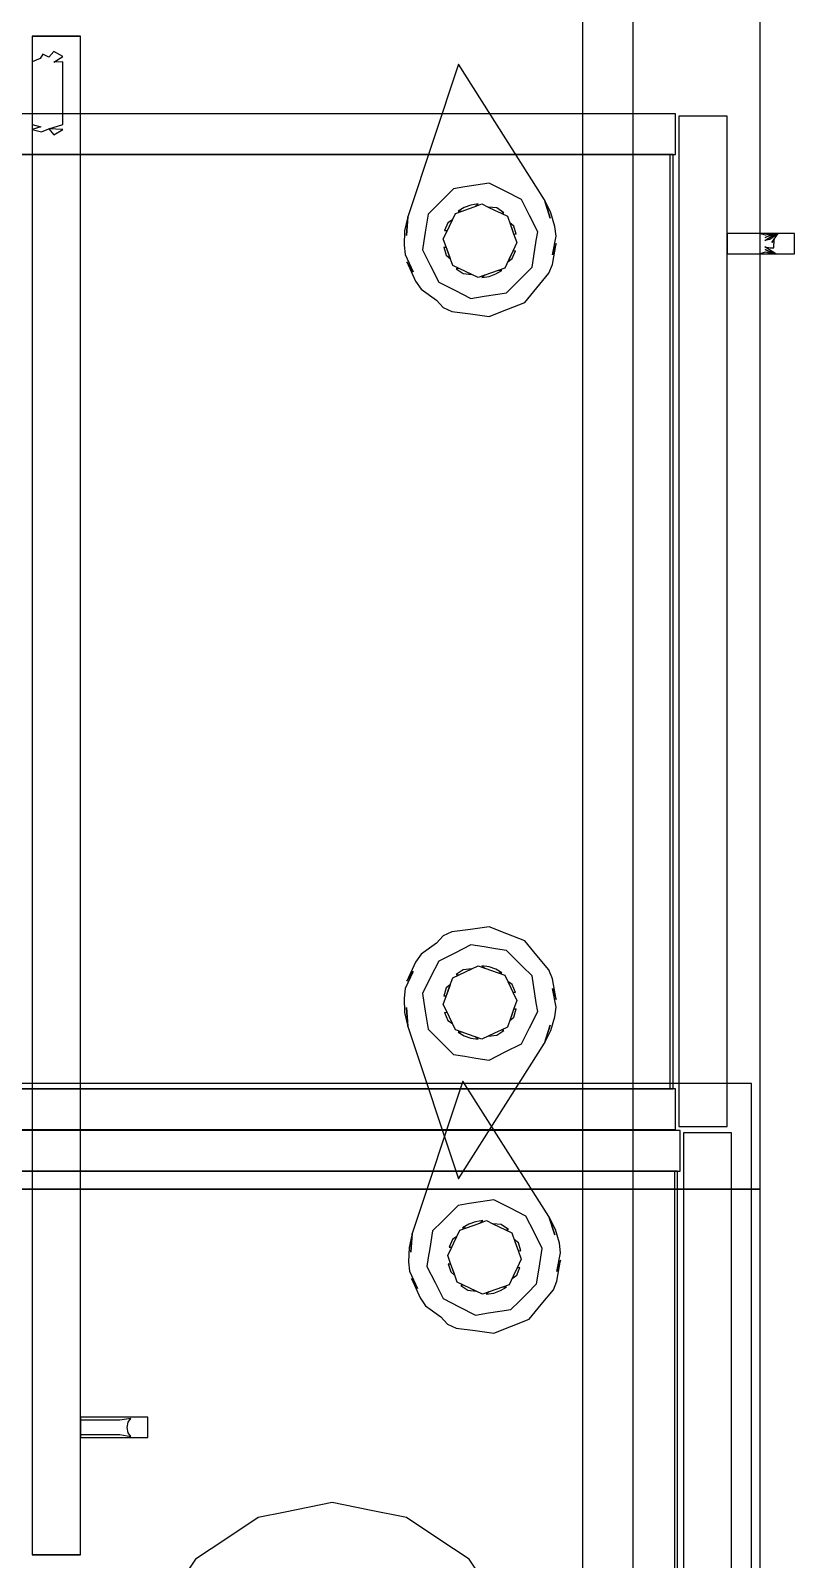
# Model space of a CAD drawing. Header units: millimetres. Extents: x -28.2 to 24.3, y -24.8 to 12.4.
# Drawn here: x -5.409 to -5.108, y 2.905 to 3.507 of the extents above; entities that cross this region are included whole.
import ezdxf

# ---------------------------------------------------------------- set-up
doc = ezdxf.new("R2010")
doc.units = ezdxf.units.MM
doc.layers.add('BUILDINGELEMENTPROXY', color=8, linetype='Continuous')
doc.layers.add('FURNISHINGELEMENT', color=8, linetype='Continuous')

msp = doc.modelspace()

# ---------------------------------------------------------------- linework, layer by layer
at = {"layer": 'BUILDINGELEMENTPROXY'}
for p, q in [((-5.12456, 3.09252, 1.235), (-5.70076, 3.09252, 1.235)), ((-5.12456, 2.10132, 1.235), (-5.12456, 3.09252, 1.235)), ((-5.28966, 2.92742, 1.25935), (-5.30822, 2.92373, 1.25935)), ((-5.27508, 2.92452, 1.25935), (-5.28966, 2.92742, 1.25935)), ((-5.31882, 2.92162, 1.25935), (-5.33118, 2.91336, 1.25935)), ((-5.30822, 2.92373, 1.25935), (-5.31882, 2.92162, 1.25935)), ((-5.2605, 2.92162, 1.25935), (-5.27508, 2.92452, 1.25935)), ((-5.24814, 2.91336, 1.25935), (-5.2605, 2.92162, 1.25935)), ((-5.33118, 2.91336, 1.25935), (-5.34354, 2.9051, 1.25935)), ((-5.23578, 2.9051, 1.25935), (-5.24814, 2.91336, 1.25935)), ((-5.34354, 2.9051, 1.25935), (-5.3518, 2.89274, 1.25935)), ((-5.22752, 2.89274, 1.25935), (-5.23578, 2.9051, 1.25935))]:
    msp.add_line(p, q, dxfattribs=at)
at = {"layer": 'FURNISHINGELEMENT'}
for p, q in [((-5.19116, 4.34515), (-5.19116, 0.13292)), ((-5.17116, 0.13292), (-5.17116, 4.34515)), ((-5.12116, 3.05092), (-5.12116, 3.95592)), ((-5.38885, 3.50503, 2.789), (-5.40785, 3.50503, 2.789)), ((-5.40785, 3.50503, 2.789), (-5.40785, 2.90703, 2.789)), ((-5.38885, 3.50481, 2.789), (-5.40785, 3.50481, 2.789)), ((-5.40785, 3.50481, 2.789), (-5.40785, 2.90681, 2.789)), ((-5.38885, 2.90703, 2.789), (-5.38885, 3.50503, 2.789)), ((-5.38885, 2.90681, 2.789), (-5.38885, 3.50481, 2.789)), ((-5.39938, 3.49892, 1.97786), (-5.40126, 3.49665, 1.97367)), ((-5.39938, 3.49892, 2.68986), (-5.40126, 3.49665, 2.68567)), ((-5.39585, 3.49691, 1.97647), (-5.39938, 3.49892, 1.97786)), ((-5.39585, 3.49691, 2.68847), (-5.39938, 3.49892, 2.68986)), ((-5.40478, 3.49618, 1.97305), (-5.40785, 3.4949, 1.97163)), ((-5.40478, 3.49618, 2.68505), (-5.40785, 3.4949, 2.68363)), ((-5.40785, 3.4949, 1.97163), (-5.40785, 3.49181, 1.97034)), ((-5.40785, 3.4949, 2.68363), (-5.40785, 3.49181, 2.68234)), ((-5.40361, 3.49793, 1.97568), (-5.40478, 3.49618, 1.97305)), ((-5.40361, 3.49793, 2.68768), (-5.40478, 3.49618, 2.68505)), ((-5.40126, 3.49665, 1.97367), (-5.40361, 3.49793, 1.97568)), ((-5.40126, 3.49665, 2.68567), (-5.40361, 3.49793, 2.68768)), ((-5.39932, 3.49472, 1.97145), (-5.39585, 3.49691, 1.97647)), ((-5.39932, 3.49472, 2.68345), (-5.39585, 3.49691, 2.68847)), ((-5.39585, 3.4949, 1.97163), (-5.39932, 3.49472, 1.97145)), ((-5.39585, 3.4949, 2.68363), (-5.39932, 3.49472, 2.68345)), ((-5.39585, 3.49181, 1.97034), (-5.39585, 3.4949, 1.97163)), ((-5.39585, 3.49181, 2.68234), (-5.39585, 3.4949, 2.68363)), ((-5.24001, 3.49388, 0.485), (-5.25995, 3.43385, 0.485)), ((-5.20615, 3.44046, 0.485), (-5.24001, 3.49388, 0.485)), ((-5.40785, 3.49181, 1.97034), (-5.40785, 3.48872, 1.96906)), ((-5.40785, 3.49181, 2.68234), (-5.40785, 3.48872, 2.68106)), ((-5.40785, 3.48872, 1.96906), (-5.40785, 3.48562, 1.96778)), ((-5.40785, 3.48872, 2.68106), (-5.40785, 3.48562, 2.67978)), ((-5.39585, 3.48872, 1.96906), (-5.39585, 3.49181, 1.97034)), ((-5.39585, 3.48872, 2.68106), (-5.39585, 3.49181, 2.68234)), ((-5.39585, 3.48562, 1.96778), (-5.39585, 3.48872, 1.96906)), ((-5.39585, 3.48562, 2.67978), (-5.39585, 3.48872, 2.68106)), ((-5.40785, 3.48562, 1.96778), (-5.40785, 3.48253, 1.9665)), ((-5.40785, 3.48562, 2.67978), (-5.40785, 3.48253, 2.6785)), ((-5.40785, 3.48253, 1.9665), (-5.40785, 3.47943, 1.96778)), ((-5.40785, 3.48253, 2.6785), (-5.40785, 3.47943, 2.67978)), ((-5.39585, 3.48253, 1.9665), (-5.39585, 3.48562, 1.96778)), ((-5.39585, 3.48253, 2.6785), (-5.39585, 3.48562, 2.67978)), ((-5.39585, 3.47943, 1.96778), (-5.39585, 3.48253, 1.9665)), ((-5.39585, 3.47943, 2.67978), (-5.39585, 3.48253, 2.6785)), ((-5.15448, 3.4744, 1.18475), (-5.73448, 3.4744, 1.18475)), ((-5.40785, 3.47943, 1.96778), (-5.40785, 3.47634, 1.96906)), ((-5.40785, 3.47943, 2.67978), (-5.40785, 3.47634, 2.68106)), ((-5.40785, 3.47634, 1.96906), (-5.40785, 3.47325, 1.97034)), ((-5.40785, 3.47634, 2.68106), (-5.40785, 3.47325, 2.68234)), ((-5.39585, 3.47634, 1.96906), (-5.39585, 3.47943, 1.96778)), ((-5.39585, 3.47634, 2.68106), (-5.39585, 3.47943, 2.67978)), ((-5.39585, 3.47325, 1.97034), (-5.39585, 3.47634, 1.96906)), ((-5.39585, 3.47325, 2.68234), (-5.39585, 3.47634, 2.68106)), ((-5.15448, 3.4584, 1.18475), (-5.15448, 3.4744, 1.18475)), ((-5.40785, 3.47325, 1.97034), (-5.40785, 3.47015, 1.97163)), ((-5.40785, 3.47325, 2.68234), (-5.40785, 3.47015, 2.68363)), ((-5.40785, 3.47015, 1.97163), (-5.40451, 3.46931, 1.97253)), ((-5.40785, 3.47015, 2.68363), (-5.40451, 3.46931, 2.68453)), ((-5.40451, 3.46931, 1.97253), (-5.40785, 3.46815, 1.97647)), ((-5.40451, 3.46931, 2.68453), (-5.40785, 3.46815, 2.68847)), ((-5.40785, 3.46815, 1.97647), (-5.40424, 3.46724, 1.97548)), ((-5.40785, 3.46815, 2.68847), (-5.40424, 3.46724, 2.68748)), ((-5.40424, 3.46724, 1.97548), (-5.40126, 3.46841, 1.97367)), ((-5.40424, 3.46724, 2.68748), (-5.40126, 3.46841, 2.68567)), ((-5.40126, 3.46841, 1.97367), (-5.39585, 3.47015, 1.97163)), ((-5.40126, 3.46841, 2.68567), (-5.39585, 3.47015, 2.68363)), ((-5.39585, 3.46815, 1.97647), (-5.40126, 3.46841, 1.97367)), ((-5.40126, 3.46841, 1.97367), (-5.39938, 3.46614, 1.97786)), ((-5.39585, 3.46815, 2.68847), (-5.40126, 3.46841, 2.68567)), ((-5.40126, 3.46841, 2.68567), (-5.39938, 3.46614, 2.68986)), ((-5.39938, 3.46614, 1.97786), (-5.39585, 3.46815, 1.97647)), ((-5.39938, 3.46614, 2.68986), (-5.39585, 3.46815, 2.68847)), ((-5.39585, 3.47015, 1.97163), (-5.39585, 3.47325, 1.97034)), ((-5.39585, 3.47015, 2.68363), (-5.39585, 3.47325, 2.68234)), ((-5.13417, 3.4734, 1.18375), (-5.15317, 3.4734, 1.18375)), ((-5.15317, 3.4734, 1.18375), (-5.15317, 3.07562, 1.18375)), ((-5.13417, 3.07562, 1.18375), (-5.13417, 3.4734, 1.18375)), ((-5.73448, 3.4584, 1.18475), (-5.15448, 3.4584, 1.18475)), ((-5.15658, 3.4584, 0.50125), (-5.69948, 3.4584, 0.50125)), ((-5.15548, 3.4584, 1.18425), (-5.69948, 3.4584, 1.18425)), ((-5.15658, 3.0904, 0.50125), (-5.15658, 3.4584, 0.50125)), ((-5.15548, 3.0904, 1.18425), (-5.15548, 3.4584, 1.18425)), ((-5.2419, 3.4449, 0.357), (-5.24506, 3.44175, 0.357)), ((-5.2375, 3.44559, 0.357), (-5.2419, 3.4449, 0.357)), ((-5.2331, 3.44629, 0.357), (-5.2375, 3.44559, 0.357)), ((-5.22786, 3.44711, 0.357), (-5.2331, 3.44629, 0.357)), ((-5.22153, 3.44388, 0.357), (-5.22786, 3.44711, 0.357)), ((-5.24821, 3.4386, 0.357), (-5.25196, 3.43486, 0.357)), ((-5.24506, 3.44175, 0.357), (-5.24821, 3.4386, 0.357)), ((-5.23508, 3.43843, 0.35995), (-5.23771, 3.43748, 0.36003)), ((-5.23216, 3.43887, 0.35997), (-5.23508, 3.43843, 0.35995)), ((-5.23335, 3.43794, 0.361), (-5.23216, 3.43887, 0.35997)), ((-5.23335, 3.43794, 0.357), (-5.23074, 3.43887, 0.357)), ((-5.23074, 3.43887, 0.357), (-5.22824, 3.43768, 0.357)), ((-5.2152, 3.44064, 0.357), (-5.22153, 3.44388, 0.357)), ((-5.21198, 3.43431, 0.357), (-5.2152, 3.44064, 0.357)), ((-5.20357, 3.43539, 0.48353), (-5.20615, 3.44046, 0.48395)), ((-5.20615, 3.44046, 0.48395), (-5.20384, 3.43335, 0.485)), ((-5.20384, 3.43335, 0.485), (-5.20615, 3.44046, 0.485)), ((-5.25995, 3.43385, 0.48395), (-5.26123, 3.42831, 0.48353)), ((-5.25995, 3.43385, 0.485), (-5.26047, 3.4264, 0.485)), ((-5.26047, 3.4264, 0.485), (-5.25995, 3.43385, 0.48395)), ((-5.25196, 3.43486, 0.357), (-5.25308, 3.42784, 0.357)), ((-5.24238, 3.43265, 0.361), (-5.24414, 3.43145, 0.35971)), ((-5.24357, 3.43015, 0.361), (-5.24238, 3.43265, 0.361)), ((-5.24277, 3.43184, 0.357), (-5.24119, 3.43516, 0.357)), ((-5.24119, 3.43516, 0.357), (-5.23858, 3.43608, 0.357)), ((-5.23771, 3.43748, 0.36003), (-5.24009, 3.43606, 0.35986)), ((-5.24009, 3.43606, 0.35986), (-5.23858, 3.43608, 0.361)), ((-5.23858, 3.43608, 0.361), (-5.23597, 3.43701, 0.361)), ((-5.23858, 3.43608, 0.357), (-5.23597, 3.43701, 0.357)), ((-5.23597, 3.43701, 0.361), (-5.23335, 3.43794, 0.361)), ((-5.23597, 3.43701, 0.357), (-5.23335, 3.43794, 0.357)), ((-5.22824, 3.43768, 0.361), (-5.22573, 3.43649, 0.361)), ((-5.22489, 3.43731, 0.35959), (-5.22824, 3.43768, 0.361)), ((-5.22824, 3.43768, 0.357), (-5.22573, 3.43649, 0.357)), ((-5.22573, 3.43649, 0.361), (-5.22323, 3.4353, 0.361)), ((-5.22573, 3.43649, 0.357), (-5.22323, 3.4353, 0.357)), ((-5.22209, 3.43544, 0.35987), (-5.22489, 3.43731, 0.35959)), ((-5.22323, 3.4353, 0.361), (-5.22209, 3.43544, 0.35987)), ((-5.22323, 3.4353, 0.357), (-5.22072, 3.43411, 0.357)), ((-5.22072, 3.43411, 0.357), (-5.21949, 3.43065, 0.357)), ((-5.20876, 3.42797, 0.357), (-5.21198, 3.43431, 0.357)), ((-5.20201, 3.42999, 0.48398), (-5.20357, 3.43539, 0.48353)), ((-5.26123, 3.42831, 0.48353), (-5.26143, 3.42269, 0.48398)), ((-5.25308, 3.42784, 0.357), (-5.25364, 3.42433, 0.357)), ((-5.24596, 3.42514, 0.357), (-5.24436, 3.42849, 0.357)), ((-5.24414, 3.43145, 0.35971), (-5.24542, 3.42838, 0.35938)), ((-5.24542, 3.42838, 0.35938), (-5.24436, 3.42849, 0.361)), ((-5.24436, 3.42849, 0.357), (-5.24277, 3.43184, 0.357)), ((-5.24436, 3.42849, 0.361), (-5.24357, 3.43015, 0.361)), ((-5.21817, 3.43012, 0.35971), (-5.21979, 3.43149, 0.361)), ((-5.21979, 3.43149, 0.361), (-5.21887, 3.42888, 0.361)), ((-5.21949, 3.43065, 0.357), (-5.21825, 3.42715, 0.357)), ((-5.21887, 3.42888, 0.361), (-5.21825, 3.42715, 0.361)), ((-5.21825, 3.42715, 0.361), (-5.21721, 3.42693, 0.35938)), ((-5.21825, 3.42715, 0.357), (-5.21701, 3.42365, 0.357)), ((-5.21721, 3.42693, 0.35938), (-5.21817, 3.43012, 0.35971)), ((-5.20932, 3.42446, 0.357), (-5.20876, 3.42797, 0.357)), ((-5.20295, 3.41891, 0.485), (-5.20154, 3.42625, 0.485)), ((-5.20154, 3.42625, 0.485), (-5.20201, 3.42999, 0.48398)), ((-5.10767, 3.42729, 1.14075), (-5.13417, 3.42729, 1.14075)), ((-5.13417, 3.42729, 1.14075), (-5.13417, 3.41929, 1.14075)), ((-5.13143, 3.42729, 0.96925), (-5.13417, 3.42729, 0.96925)), ((-5.13417, 3.42729, 0.96925), (-5.13417, 3.42329, 0.97325)), ((-5.12642, 3.42729, 0.96925), (-5.13143, 3.42729, 0.96925)), ((-5.12141, 3.42729, 0.96925), (-5.12642, 3.42729, 0.96925)), ((-5.11907, 3.42653, 0.97159), (-5.12141, 3.42729, 0.96925)), ((-5.11931, 3.42453, 0.97305), (-5.11504, 3.42729, 0.97058)), ((-5.11504, 3.42729, 0.97058), (-5.11922, 3.42565, 0.97248)), ((-5.11922, 3.42565, 0.97248), (-5.11618, 3.42729, 0.96997)), ((-5.11618, 3.42729, 0.96997), (-5.11907, 3.42653, 0.97159)), ((-5.11401, 3.42729, 0.97137), (-5.11737, 3.42487, 0.97346)), ((-5.11655, 3.42376, 0.97445), (-5.11401, 3.42729, 0.97137)), ((-5.10767, 3.41929, 1.14075), (-5.10767, 3.42729, 1.14075)), ((-5.26143, 3.42269, 0.48398), (-5.26098, 3.41895, 0.485)), ((-5.25364, 3.42433, 0.357), (-5.2542, 3.42082, 0.357)), ((-5.2542, 3.42082, 0.357), (-5.25098, 3.41448, 0.357)), ((-5.24471, 3.42164, 0.357), (-5.24596, 3.42514, 0.357)), ((-5.24471, 3.42164, 0.361), (-5.24575, 3.42186, 0.35938)), ((-5.24575, 3.42186, 0.35938), (-5.2448, 3.41868, 0.35971)), ((-5.24347, 3.41815, 0.357), (-5.24471, 3.42164, 0.357)), ((-5.2441, 3.41991, 0.361), (-5.24471, 3.42164, 0.361)), ((-5.2186, 3.4203, 0.357), (-5.22019, 3.41695, 0.357)), ((-5.2186, 3.4203, 0.361), (-5.21939, 3.41865, 0.361)), ((-5.21882, 3.41735, 0.35971), (-5.21755, 3.42041, 0.35938)), ((-5.21701, 3.42365, 0.357), (-5.2186, 3.4203, 0.357)), ((-5.21755, 3.42041, 0.35938), (-5.2186, 3.4203, 0.361)), ((-5.211, 3.41394, 0.357), (-5.20988, 3.42095, 0.357)), ((-5.20988, 3.42095, 0.357), (-5.20932, 3.42446, 0.357)), ((-5.20297, 3.41508, 0.48394), (-5.2015, 3.42327, 0.48383)), ((-5.2015, 3.42327, 0.48383), (-5.20295, 3.41891, 0.485)), ((-5.13417, 3.42329, 0.97325), (-5.13417, 3.41929, 0.96925)), ((-5.12141, 3.41929, 0.96925), (-5.11907, 3.42004, 0.97159)), ((-5.11737, 3.42487, 0.97346), (-5.11931, 3.42453, 0.97305)), ((-5.11504, 3.41929, 0.97058), (-5.11931, 3.42204, 0.97305)), ((-5.11931, 3.42204, 0.97305), (-5.11722, 3.42162, 0.9735)), ((-5.11618, 3.41929, 0.96997), (-5.11922, 3.42092, 0.97248)), ((-5.11922, 3.42092, 0.97248), (-5.11504, 3.41929, 0.97058)), ((-5.11907, 3.42004, 0.97159), (-5.11618, 3.41929, 0.96997)), ((-5.11722, 3.42162, 0.9735), (-5.11573, 3.42164, 0.9752)), ((-5.11571, 3.42485, 0.97535), (-5.11655, 3.42376, 0.97445)), ((-5.11573, 3.42164, 0.9752), (-5.11571, 3.42485, 0.97535)), ((-5.26098, 3.41895, 0.485), (-5.25784, 3.41217, 0.485)), ((-5.25784, 3.41217, 0.485), (-5.2603, 3.41605, 0.48383)), ((-5.2603, 3.41605, 0.48383), (-5.2569, 3.40845, 0.48394)), ((-5.25098, 3.41448, 0.357), (-5.24776, 3.40815, 0.357)), ((-5.2448, 3.41868, 0.35971), (-5.24317, 3.4173, 0.361)), ((-5.24317, 3.4173, 0.361), (-5.2441, 3.41991, 0.361)), ((-5.24224, 3.41469, 0.357), (-5.24347, 3.41815, 0.357)), ((-5.23974, 3.4135, 0.357), (-5.24224, 3.41469, 0.357)), ((-5.22019, 3.41695, 0.357), (-5.22177, 3.41364, 0.357)), ((-5.21939, 3.41865, 0.361), (-5.22058, 3.41614, 0.361)), ((-5.22058, 3.41614, 0.361), (-5.21882, 3.41735, 0.35971)), ((-5.21475, 3.41019, 0.357), (-5.211, 3.41394, 0.357)), ((-5.20436, 3.41157, 0.485), (-5.20297, 3.41508, 0.48394)), ((-5.13417, 3.41929, 1.14075), (-5.10767, 3.41929, 1.14075)), ((-5.13417, 3.41929, 0.96925), (-5.13143, 3.41929, 0.96925)), ((-5.13143, 3.41929, 0.96925), (-5.12642, 3.41929, 0.96925)), ((-5.12642, 3.41929, 0.96925), (-5.12141, 3.41929, 0.96925)), ((-5.2569, 3.40845, 0.48394), (-5.25469, 3.40539, 0.485)), ((-5.24776, 3.40815, 0.357), (-5.24143, 3.40492, 0.357)), ((-5.23974, 3.4135, 0.361), (-5.24087, 3.41336, 0.35987)), ((-5.24087, 3.41336, 0.35987), (-5.23807, 3.41149, 0.35959)), ((-5.23723, 3.41231, 0.357), (-5.23974, 3.4135, 0.357)), ((-5.23723, 3.41231, 0.361), (-5.23974, 3.4135, 0.361)), ((-5.23807, 3.41149, 0.35959), (-5.23473, 3.41111, 0.361)), ((-5.23473, 3.41111, 0.357), (-5.23723, 3.41231, 0.357)), ((-5.23473, 3.41111, 0.361), (-5.23723, 3.41231, 0.361)), ((-5.23222, 3.40992, 0.357), (-5.23473, 3.41111, 0.357)), ((-5.22961, 3.41085, 0.357), (-5.23222, 3.40992, 0.357)), ((-5.22961, 3.41085, 0.361), (-5.2308, 3.40992, 0.35997)), ((-5.2308, 3.40992, 0.35997), (-5.22788, 3.41036, 0.35995)), ((-5.227, 3.41178, 0.357), (-5.22961, 3.41085, 0.357)), ((-5.227, 3.41178, 0.361), (-5.22961, 3.41085, 0.361)), ((-5.22788, 3.41036, 0.35995), (-5.22525, 3.41131, 0.36003)), ((-5.22438, 3.41271, 0.357), (-5.227, 3.41178, 0.357)), ((-5.22438, 3.41271, 0.361), (-5.227, 3.41178, 0.361)), ((-5.22525, 3.41131, 0.36003), (-5.22287, 3.41274, 0.35986)), ((-5.22177, 3.41364, 0.357), (-5.22438, 3.41271, 0.357)), ((-5.22287, 3.41274, 0.35986), (-5.22438, 3.41271, 0.361)), ((-5.21791, 3.40704, 0.357), (-5.21475, 3.41019, 0.357)), ((-5.20914, 3.40582, 0.485), (-5.20436, 3.41157, 0.485)), ((-5.25469, 3.40539, 0.485), (-5.24867, 3.40097, 0.485)), ((-5.24143, 3.40492, 0.357), (-5.2351, 3.40168, 0.357)), ((-5.2351, 3.40168, 0.357), (-5.22986, 3.40251, 0.357)), ((-5.22986, 3.40251, 0.357), (-5.22546, 3.4032, 0.357)), ((-5.22546, 3.4032, 0.357), (-5.22106, 3.40389, 0.357)), ((-5.22106, 3.40389, 0.357), (-5.21791, 3.40704, 0.357)), ((-5.21391, 3.40008, 0.485), (-5.20914, 3.40582, 0.485)), ((-5.24867, 3.40097, 0.485), (-5.24605, 3.39817, 0.48382)), ((-5.24605, 3.39817, 0.48382), (-5.24264, 3.39655, 0.485)), ((-5.24264, 3.39655, 0.485), (-5.23523, 3.39559, 0.485)), ((-5.22783, 3.39462, 0.485), (-5.22087, 3.39735, 0.485)), ((-5.22087, 3.39735, 0.485), (-5.21391, 3.40008, 0.485)), ((-5.23523, 3.39559, 0.485), (-5.22783, 3.39462, 0.485)), ((-5.24605, 3.15062, 0.48382), (-5.24867, 3.14782, 0.485)), ((-5.24264, 3.15224, 0.485), (-5.24605, 3.15062, 0.48382)), ((-5.23523, 3.15321, 0.485), (-5.24264, 3.15224, 0.485)), ((-5.22783, 3.15417, 0.485), (-5.23523, 3.15321, 0.485)), ((-5.22087, 3.15144, 0.485), (-5.22783, 3.15417, 0.485)), ((-5.21391, 3.14872, 0.485), (-5.22087, 3.15144, 0.485)), ((-5.25469, 3.1434, 0.485), (-5.2569, 3.14034, 0.48394)), ((-5.24867, 3.14782, 0.485), (-5.25469, 3.1434, 0.485)), ((-5.24143, 3.14388, 0.357), (-5.24776, 3.14064, 0.357)), ((-5.2351, 3.14711, 0.357), (-5.24143, 3.14388, 0.357)), ((-5.22986, 3.14629, 0.357), (-5.2351, 3.14711, 0.357)), ((-5.22546, 3.14559, 0.357), (-5.22986, 3.14629, 0.357)), ((-5.22106, 3.1449, 0.357), (-5.22546, 3.14559, 0.357)), ((-5.21791, 3.14175, 0.357), (-5.22106, 3.1449, 0.357)), ((-5.20914, 3.14297, 0.485), (-5.21391, 3.14872, 0.485)), ((-5.2569, 3.14034, 0.48394), (-5.2603, 3.13274, 0.48383)), ((-5.24776, 3.14064, 0.357), (-5.25098, 3.13431, 0.357)), ((-5.23807, 3.13731, 0.35959), (-5.24087, 3.13544, 0.35987)), ((-5.23473, 3.13768, 0.361), (-5.23807, 3.13731, 0.35959)), ((-5.23723, 3.13649, 0.357), (-5.23473, 3.13768, 0.357)), ((-5.23723, 3.13649, 0.361), (-5.23473, 3.13768, 0.361)), ((-5.23473, 3.13768, 0.357), (-5.23222, 3.13887, 0.357)), ((-5.23222, 3.13887, 0.357), (-5.22961, 3.13794, 0.357)), ((-5.22788, 3.13843, 0.35995), (-5.2308, 3.13887, 0.35997)), ((-5.2308, 3.13887, 0.35997), (-5.22961, 3.13794, 0.361)), ((-5.22961, 3.13794, 0.357), (-5.227, 3.13701, 0.357)), ((-5.22961, 3.13794, 0.361), (-5.227, 3.13701, 0.361)), ((-5.22525, 3.13748, 0.36003), (-5.22788, 3.13843, 0.35995)), ((-5.227, 3.13701, 0.357), (-5.22438, 3.13608, 0.357)), ((-5.227, 3.13701, 0.361), (-5.22438, 3.13608, 0.361)), ((-5.22287, 3.13606, 0.35986), (-5.22525, 3.13748, 0.36003)), ((-5.21475, 3.1386, 0.357), (-5.21791, 3.14175, 0.357)), ((-5.211, 3.13486, 0.357), (-5.21475, 3.1386, 0.357)), ((-5.20436, 3.13722, 0.485), (-5.20914, 3.14297, 0.485)), ((-5.20297, 3.13372, 0.48394), (-5.20436, 3.13722, 0.485)), ((-5.25784, 3.13663, 0.485), (-5.26098, 3.12985, 0.485)), ((-5.2603, 3.13274, 0.48383), (-5.25784, 3.13663, 0.485)), ((-5.25098, 3.13431, 0.357), (-5.2542, 3.12797, 0.357)), ((-5.24317, 3.13149, 0.361), (-5.2448, 3.13012, 0.35971)), ((-5.2441, 3.12888, 0.361), (-5.24317, 3.13149, 0.361)), ((-5.24347, 3.13065, 0.357), (-5.24224, 3.13411, 0.357)), ((-5.24224, 3.13411, 0.357), (-5.23974, 3.1353, 0.357)), ((-5.24087, 3.13544, 0.35987), (-5.23974, 3.1353, 0.361)), ((-5.23974, 3.1353, 0.357), (-5.23723, 3.13649, 0.357)), ((-5.23974, 3.1353, 0.361), (-5.23723, 3.13649, 0.361)), ((-5.22438, 3.13608, 0.357), (-5.22177, 3.13516, 0.357)), ((-5.22438, 3.13608, 0.361), (-5.22287, 3.13606, 0.35986)), ((-5.22177, 3.13516, 0.357), (-5.22019, 3.13184, 0.357)), ((-5.21882, 3.13145, 0.35971), (-5.22058, 3.13265, 0.361)), ((-5.22058, 3.13265, 0.361), (-5.21939, 3.13015, 0.361)), ((-5.22019, 3.13184, 0.357), (-5.2186, 3.12849, 0.357)), ((-5.21755, 3.12838, 0.35938), (-5.21882, 3.13145, 0.35971)), ((-5.20988, 3.12784, 0.357), (-5.211, 3.13486, 0.357)), ((-5.2015, 3.12552, 0.48383), (-5.20297, 3.13372, 0.48394)), ((-5.26098, 3.12985, 0.485), (-5.26143, 3.1261, 0.48398)), ((-5.26143, 3.1261, 0.48398), (-5.26123, 3.12048, 0.48353)), ((-5.2542, 3.12797, 0.357), (-5.25364, 3.12446, 0.357)), ((-5.24596, 3.12365, 0.357), (-5.24471, 3.12715, 0.357)), ((-5.2448, 3.13012, 0.35971), (-5.24575, 3.12693, 0.35938)), ((-5.24575, 3.12693, 0.35938), (-5.24471, 3.12715, 0.361)), ((-5.24471, 3.12715, 0.357), (-5.24347, 3.13065, 0.357)), ((-5.24471, 3.12715, 0.361), (-5.2441, 3.12888, 0.361)), ((-5.21939, 3.13015, 0.361), (-5.2186, 3.12849, 0.361)), ((-5.2186, 3.12849, 0.357), (-5.21701, 3.12514, 0.357)), ((-5.2186, 3.12849, 0.361), (-5.21755, 3.12838, 0.35938)), ((-5.21701, 3.12514, 0.357), (-5.21825, 3.12164, 0.357)), ((-5.20932, 3.12433, 0.357), (-5.20988, 3.12784, 0.357)), ((-5.20154, 3.12255, 0.485), (-5.20295, 3.12989, 0.485)), ((-5.20295, 3.12989, 0.485), (-5.2015, 3.12552, 0.48383)), ((-5.26123, 3.12048, 0.48353), (-5.25995, 3.11494, 0.48395)), ((-5.25995, 3.11494, 0.48395), (-5.26047, 3.12239, 0.485)), ((-5.26047, 3.12239, 0.485), (-5.25995, 3.11494, 0.485)), ((-5.25364, 3.12446, 0.357), (-5.25308, 3.12095, 0.357)), ((-5.25308, 3.12095, 0.357), (-5.25196, 3.11394, 0.357)), ((-5.24436, 3.1203, 0.357), (-5.24596, 3.12365, 0.357)), ((-5.24436, 3.1203, 0.361), (-5.24542, 3.12041, 0.35938)), ((-5.24542, 3.12041, 0.35938), (-5.24414, 3.11735, 0.35971)), ((-5.24357, 3.11865, 0.361), (-5.24436, 3.1203, 0.361)), ((-5.24277, 3.11695, 0.357), (-5.24436, 3.1203, 0.357)), ((-5.21887, 3.11991, 0.361), (-5.21979, 3.1173, 0.361)), ((-5.21825, 3.12164, 0.357), (-5.21949, 3.11815, 0.357)), ((-5.21825, 3.12164, 0.361), (-5.21887, 3.11991, 0.361)), ((-5.21721, 3.12186, 0.35938), (-5.21825, 3.12164, 0.361)), ((-5.21817, 3.11868, 0.35971), (-5.21721, 3.12186, 0.35938)), ((-5.21198, 3.11448, 0.357), (-5.20876, 3.12082, 0.357)), ((-5.20876, 3.12082, 0.357), (-5.20932, 3.12433, 0.357)), ((-5.20201, 3.1188, 0.48398), (-5.20154, 3.12255, 0.485)), ((-5.25995, 3.11494, 0.485), (-5.24001, 3.05492, 0.485)), ((-5.25196, 3.11394, 0.357), (-5.24821, 3.11019, 0.357)), ((-5.24414, 3.11735, 0.35971), (-5.24238, 3.11614, 0.361)), ((-5.24238, 3.11614, 0.361), (-5.24357, 3.11865, 0.361)), ((-5.24119, 3.11364, 0.357), (-5.24277, 3.11695, 0.357)), ((-5.23858, 3.11271, 0.357), (-5.24119, 3.11364, 0.357)), ((-5.22323, 3.1135, 0.361), (-5.22573, 3.11231, 0.361)), ((-5.22323, 3.1135, 0.357), (-5.22573, 3.11231, 0.357)), ((-5.22489, 3.11149, 0.35959), (-5.22209, 3.11336, 0.35987)), ((-5.22072, 3.11469, 0.357), (-5.22323, 3.1135, 0.357)), ((-5.22209, 3.11336, 0.35987), (-5.22323, 3.1135, 0.361)), ((-5.21949, 3.11815, 0.357), (-5.22072, 3.11469, 0.357)), ((-5.21979, 3.1173, 0.361), (-5.21817, 3.11868, 0.35971)), ((-5.2152, 3.10815, 0.357), (-5.21198, 3.11448, 0.357)), ((-5.20615, 3.10833, 0.485), (-5.20384, 3.11544, 0.485)), ((-5.20384, 3.11544, 0.485), (-5.20615, 3.10833, 0.48395)), ((-5.20615, 3.10833, 0.48395), (-5.20357, 3.1134, 0.48353)), ((-5.20357, 3.1134, 0.48353), (-5.20201, 3.1188, 0.48398)), ((-5.24821, 3.11019, 0.357), (-5.24506, 3.10704, 0.357)), ((-5.24506, 3.10704, 0.357), (-5.2419, 3.10389, 0.357)), ((-5.23858, 3.11271, 0.361), (-5.24009, 3.11274, 0.35986)), ((-5.24009, 3.11274, 0.35986), (-5.23771, 3.11131, 0.36003)), ((-5.24001, 3.05492, 0.485), (-5.20615, 3.10833, 0.485)), ((-5.23597, 3.11178, 0.361), (-5.23858, 3.11271, 0.361)), ((-5.23597, 3.11178, 0.357), (-5.23858, 3.11271, 0.357)), ((-5.23771, 3.11131, 0.36003), (-5.23508, 3.11036, 0.35995)), ((-5.23335, 3.11085, 0.361), (-5.23597, 3.11178, 0.361)), ((-5.23335, 3.11085, 0.357), (-5.23597, 3.11178, 0.357)), ((-5.23508, 3.11036, 0.35995), (-5.23216, 3.10992, 0.35997)), ((-5.23216, 3.10992, 0.35997), (-5.23335, 3.11085, 0.361)), ((-5.23074, 3.10992, 0.357), (-5.23335, 3.11085, 0.357)), ((-5.22824, 3.11111, 0.357), (-5.23074, 3.10992, 0.357)), ((-5.22573, 3.11231, 0.361), (-5.22824, 3.11111, 0.361)), ((-5.22573, 3.11231, 0.357), (-5.22824, 3.11111, 0.357)), ((-5.22824, 3.11111, 0.361), (-5.22489, 3.11149, 0.35959)), ((-5.22153, 3.10492, 0.357), (-5.2152, 3.10815, 0.357)), ((-5.2419, 3.10389, 0.357), (-5.2375, 3.1032, 0.357)), ((-5.2375, 3.1032, 0.357), (-5.2331, 3.10251, 0.357)), ((-5.2331, 3.10251, 0.357), (-5.22786, 3.10168, 0.357)), ((-5.22786, 3.10168, 0.357), (-5.22153, 3.10492, 0.357)), ((-5.15448, 3.0904, 1.18475), (-5.73448, 3.0904, 1.18475)), ((-5.69948, 3.0904, 0.50125), (-5.15658, 3.0904, 0.50125)), ((-5.69948, 3.0904, 1.18425), (-5.15548, 3.0904, 1.18425)), ((-5.23825, 3.09348, 0.485), (-5.25819, 3.03346, 0.485)), ((-5.20438, 3.04007, 0.485), (-5.23825, 3.09348, 0.485)), ((-5.15448, 3.0744, 1.18475), (-5.15448, 3.0904, 1.18475)), ((-5.73448, 3.0744, 1.18475), (-5.15448, 3.0744, 1.18475)), ((-5.15272, 3.07401, 1.18475), (-5.73272, 3.07401, 1.18475)), ((-5.15317, 3.07562, 1.18375), (-5.13417, 3.07562, 1.18375)), ((-5.15272, 3.05801, 1.18475), (-5.15272, 3.07401, 1.18475)), ((-5.13241, 3.07301, 1.18375), (-5.15141, 3.07301, 1.18375)), ((-5.15141, 3.07301, 1.18375), (-5.15141, 2.67523, 1.18375)), ((-5.13241, 2.67523, 1.18375), (-5.13241, 3.07301, 1.18375)), ((-5.73272, 3.05801, 1.18475), (-5.15272, 3.05801, 1.18475)), ((-5.15481, 3.05801, 0.50125), (-5.69772, 3.05801, 0.50125)), ((-5.15372, 3.05801, 1.18425), (-5.69772, 3.05801, 1.18425)), ((-5.15481, 2.69001, 0.50125), (-5.15481, 3.05801, 0.50125)), ((-5.15372, 2.69001, 1.18425), (-5.15372, 3.05801, 1.18425)), ((-5.1212, 3.05092), (-5.7462, 3.05092)), ((-5.74616, 3.05092), (-5.12116, 3.05092)), ((-5.2261, 3.04672, 0.357), (-5.23134, 3.0459, 0.357)), ((-5.21977, 3.04349, 0.357), (-5.2261, 3.04672, 0.357)), ((-5.1212, 1.12066), (-5.1212, 3.05092)), ((-5.24329, 3.04136, 0.357), (-5.24645, 3.03821, 0.357)), ((-5.24014, 3.04451, 0.357), (-5.24329, 3.04136, 0.357)), ((-5.23574, 3.0452, 0.357), (-5.24014, 3.04451, 0.357)), ((-5.23134, 3.0459, 0.357), (-5.23574, 3.0452, 0.357)), ((-5.21344, 3.04025, 0.357), (-5.21977, 3.04349, 0.357)), ((-5.24645, 3.03821, 0.357), (-5.2502, 3.03447, 0.357)), ((-5.241, 3.03145, 0.357), (-5.23943, 3.03477, 0.357)), ((-5.23943, 3.03477, 0.357), (-5.23681, 3.03569, 0.357)), ((-5.23595, 3.03709, 0.36003), (-5.23833, 3.03567, 0.35986)), ((-5.23833, 3.03567, 0.35986), (-5.23681, 3.03569, 0.361)), ((-5.23681, 3.03569, 0.361), (-5.2342, 3.03662, 0.361)), ((-5.23681, 3.03569, 0.357), (-5.2342, 3.03662, 0.357)), ((-5.23332, 3.03804, 0.35995), (-5.23595, 3.03709, 0.36003)), ((-5.2342, 3.03662, 0.361), (-5.23159, 3.03755, 0.361)), ((-5.2342, 3.03662, 0.357), (-5.23159, 3.03755, 0.357)), ((-5.2304, 3.03848, 0.35997), (-5.23332, 3.03804, 0.35995)), ((-5.23159, 3.03755, 0.361), (-5.2304, 3.03848, 0.35997)), ((-5.23159, 3.03755, 0.357), (-5.22898, 3.03848, 0.357)), ((-5.22898, 3.03848, 0.357), (-5.22647, 3.03729, 0.357)), ((-5.22647, 3.03729, 0.361), (-5.22397, 3.0361, 0.361)), ((-5.22313, 3.03692, 0.35959), (-5.22647, 3.03729, 0.361)), ((-5.22647, 3.03729, 0.357), (-5.22397, 3.0361, 0.357)), ((-5.22397, 3.0361, 0.361), (-5.22146, 3.03491, 0.361)), ((-5.22397, 3.0361, 0.357), (-5.22146, 3.03491, 0.357)), ((-5.22033, 3.03505, 0.35987), (-5.22313, 3.03692, 0.35959)), ((-5.22146, 3.03491, 0.361), (-5.22033, 3.03505, 0.35987)), ((-5.22146, 3.03491, 0.357), (-5.21896, 3.03372, 0.357)), ((-5.21022, 3.03392, 0.357), (-5.21344, 3.04025, 0.357)), ((-5.2018, 3.035, 0.48353), (-5.20438, 3.04007, 0.48395)), ((-5.20438, 3.04007, 0.48395), (-5.20208, 3.03296, 0.485)), ((-5.20208, 3.03296, 0.485), (-5.20438, 3.04007, 0.485)), ((-5.20024, 3.0296, 0.48398), (-5.2018, 3.035, 0.48353)), ((-5.25819, 3.03346, 0.48395), (-5.25946, 3.02792, 0.48353)), ((-5.25819, 3.03346, 0.485), (-5.2587, 3.02601, 0.485)), ((-5.2587, 3.02601, 0.485), (-5.25819, 3.03346, 0.48395)), ((-5.2502, 3.03447, 0.357), (-5.25132, 3.02745, 0.357)), ((-5.24238, 3.03106, 0.35971), (-5.24365, 3.02799, 0.35938)), ((-5.2426, 3.0281, 0.357), (-5.241, 3.03145, 0.357)), ((-5.2426, 3.0281, 0.361), (-5.24181, 3.02976, 0.361)), ((-5.24062, 3.03226, 0.361), (-5.24238, 3.03106, 0.35971)), ((-5.24181, 3.02976, 0.361), (-5.24062, 3.03226, 0.361)), ((-5.21896, 3.03372, 0.357), (-5.21773, 3.03026, 0.357)), ((-5.2164, 3.02973, 0.35971), (-5.21803, 3.0311, 0.361)), ((-5.21803, 3.0311, 0.361), (-5.2171, 3.02849, 0.361)), ((-5.21773, 3.03026, 0.357), (-5.21649, 3.02676, 0.357)), ((-5.21545, 3.02654, 0.35938), (-5.2164, 3.02973, 0.35971)), ((-5.207, 3.02758, 0.357), (-5.21022, 3.03392, 0.357)), ((-5.19977, 3.02586, 0.485), (-5.20024, 3.0296, 0.48398)), ((-5.25946, 3.02792, 0.48353), (-5.25967, 3.0223, 0.48398)), ((-5.25188, 3.02394, 0.357), (-5.25244, 3.02043, 0.357)), ((-5.25132, 3.02745, 0.357), (-5.25188, 3.02394, 0.357)), ((-5.24419, 3.02475, 0.357), (-5.2426, 3.0281, 0.357)), ((-5.24295, 3.02125, 0.357), (-5.24419, 3.02475, 0.357)), ((-5.24365, 3.02799, 0.35938), (-5.2426, 3.0281, 0.361)), ((-5.2171, 3.02849, 0.361), (-5.21649, 3.02676, 0.361)), ((-5.21524, 3.02326, 0.357), (-5.21684, 3.01991, 0.357)), ((-5.21649, 3.02676, 0.361), (-5.21545, 3.02654, 0.35938)), ((-5.21649, 3.02676, 0.357), (-5.21524, 3.02326, 0.357)), ((-5.20812, 3.02056, 0.357), (-5.20756, 3.02407, 0.357)), ((-5.20756, 3.02407, 0.357), (-5.207, 3.02758, 0.357)), ((-5.2012, 3.01469, 0.48394), (-5.19974, 3.02288, 0.48383)), ((-5.20119, 3.01852, 0.485), (-5.19977, 3.02586, 0.485)), ((-5.19974, 3.02288, 0.48383), (-5.20119, 3.01852, 0.485)), ((-5.25967, 3.0223, 0.48398), (-5.25922, 3.01856, 0.485)), ((-5.25922, 3.01856, 0.485), (-5.25607, 3.01178, 0.485)), ((-5.25244, 3.02043, 0.357), (-5.24922, 3.01409, 0.357)), ((-5.24295, 3.02125, 0.361), (-5.24399, 3.02147, 0.35938)), ((-5.24399, 3.02147, 0.35938), (-5.24303, 3.01829, 0.35971)), ((-5.24303, 3.01829, 0.35971), (-5.24141, 3.01691, 0.361)), ((-5.24171, 3.01776, 0.357), (-5.24295, 3.02125, 0.357)), ((-5.24233, 3.01952, 0.361), (-5.24295, 3.02125, 0.361)), ((-5.24141, 3.01691, 0.361), (-5.24233, 3.01952, 0.361)), ((-5.24048, 3.0143, 0.357), (-5.24171, 3.01776, 0.357)), ((-5.21843, 3.01656, 0.357), (-5.22001, 3.01325, 0.357)), ((-5.21763, 3.01826, 0.361), (-5.21882, 3.01575, 0.361)), ((-5.21882, 3.01575, 0.361), (-5.21706, 3.01696, 0.35971)), ((-5.21684, 3.01991, 0.357), (-5.21843, 3.01656, 0.357)), ((-5.21684, 3.01991, 0.361), (-5.21763, 3.01826, 0.361)), ((-5.21706, 3.01696, 0.35971), (-5.21578, 3.02002, 0.35938)), ((-5.21578, 3.02002, 0.35938), (-5.21684, 3.01991, 0.361)), ((-5.20923, 3.01355, 0.357), (-5.20812, 3.02056, 0.357)), ((-5.25607, 3.01178, 0.485), (-5.25853, 3.01566, 0.48383)), ((-5.25853, 3.01566, 0.48383), (-5.25513, 3.00806, 0.48394)), ((-5.24922, 3.01409, 0.357), (-5.246, 3.00776, 0.357)), ((-5.23797, 3.01311, 0.357), (-5.24048, 3.0143, 0.357)), ((-5.23797, 3.01311, 0.361), (-5.2391, 3.01296, 0.35987)), ((-5.2391, 3.01296, 0.35987), (-5.23631, 3.0111, 0.35959)), ((-5.23547, 3.01192, 0.357), (-5.23797, 3.01311, 0.357)), ((-5.23547, 3.01192, 0.361), (-5.23797, 3.01311, 0.361)), ((-5.23631, 3.0111, 0.35959), (-5.23296, 3.01072, 0.361)), ((-5.23296, 3.01072, 0.357), (-5.23547, 3.01192, 0.357)), ((-5.23296, 3.01072, 0.361), (-5.23547, 3.01192, 0.361)), ((-5.23046, 3.00953, 0.357), (-5.23296, 3.01072, 0.357)), ((-5.22523, 3.01139, 0.357), (-5.22785, 3.01046, 0.357)), ((-5.22523, 3.01139, 0.361), (-5.22785, 3.01046, 0.361)), ((-5.22611, 3.00997, 0.35995), (-5.22349, 3.01092, 0.36003)), ((-5.22262, 3.01232, 0.357), (-5.22523, 3.01139, 0.357)), ((-5.22262, 3.01232, 0.361), (-5.22523, 3.01139, 0.361)), ((-5.22349, 3.01092, 0.36003), (-5.22111, 3.01235, 0.35986)), ((-5.22001, 3.01325, 0.357), (-5.22262, 3.01232, 0.357)), ((-5.22111, 3.01235, 0.35986), (-5.22262, 3.01232, 0.361)), ((-5.21299, 3.0098, 0.357), (-5.20923, 3.01355, 0.357)), ((-5.20737, 3.00543, 0.485), (-5.2026, 3.01118, 0.485)), ((-5.2026, 3.01118, 0.485), (-5.2012, 3.01469, 0.48394)), ((-5.25513, 3.00806, 0.48394), (-5.25293, 3.005, 0.485)), ((-5.25293, 3.005, 0.485), (-5.2469, 3.00058, 0.485)), ((-5.246, 3.00776, 0.357), (-5.23967, 3.00453, 0.357)), ((-5.23967, 3.00453, 0.357), (-5.23334, 3.00129, 0.357)), ((-5.22785, 3.01046, 0.357), (-5.23046, 3.00953, 0.357)), ((-5.22785, 3.01046, 0.361), (-5.22904, 3.00953, 0.35997)), ((-5.22904, 3.00953, 0.35997), (-5.22611, 3.00997, 0.35995)), ((-5.2193, 3.0035, 0.357), (-5.21614, 3.00665, 0.357)), ((-5.21614, 3.00665, 0.357), (-5.21299, 3.0098, 0.357)), ((-5.21215, 2.99969, 0.485), (-5.20737, 3.00543, 0.485)), ((-5.2469, 3.00058, 0.485), (-5.24429, 2.99778, 0.48382)), ((-5.23334, 3.00129, 0.357), (-5.2281, 3.00212, 0.357)), ((-5.2281, 3.00212, 0.357), (-5.2237, 3.00281, 0.357)), ((-5.2237, 3.00281, 0.357), (-5.2193, 3.0035, 0.357)), ((-5.21911, 2.99696, 0.485), (-5.21215, 2.99969, 0.485)), ((-5.24429, 2.99778, 0.48382), (-5.24088, 2.99616, 0.485)), ((-5.24088, 2.99616, 0.485), (-5.23347, 2.9952, 0.485)), ((-5.23347, 2.9952, 0.485), (-5.22606, 2.99423, 0.485)), ((-5.22606, 2.99423, 0.485), (-5.21911, 2.99696, 0.485)), ((-5.36235, 2.96103, 2.126), (-5.38885, 2.96103, 2.126)), ((-5.38885, 2.96103, 2.126), (-5.38885, 2.95303, 2.126)), ((-5.38378, 2.95986, 1.95733), (-5.38885, 2.95986, 1.95733)), ((-5.38885, 2.95986, 1.95733), (-5.38885, 2.95703, 1.9585)), ((-5.38885, 2.95703, 1.9585), (-5.38885, 2.9542, 1.95733)), ((-5.37898, 2.95986, 1.95733), (-5.38378, 2.95986, 1.95733)), ((-5.37335, 2.95986, 1.95733), (-5.37898, 2.95986, 1.95733)), ((-5.36905, 2.96054, 1.9582), (-5.37335, 2.95986, 1.95733)), ((-5.37052, 2.95703, 1.95967), (-5.37009, 2.95915, 1.95924)), ((-5.37009, 2.9549, 1.95924), (-5.37052, 2.95703, 1.95967)), ((-5.37009, 2.95915, 1.95924), (-5.36905, 2.96054, 1.9582)), ((-5.36235, 2.95303, 2.126), (-5.36235, 2.96103, 2.126)), ((-5.38885, 2.9542, 1.95733), (-5.38322, 2.9542, 1.95733)), ((-5.38885, 2.95303, 2.126), (-5.36235, 2.95303, 2.126)), ((-5.38322, 2.9542, 1.95733), (-5.37842, 2.9542, 1.95733)), ((-5.37842, 2.9542, 1.95733), (-5.37335, 2.9542, 1.95733)), ((-5.37335, 2.9542, 1.95733), (-5.36905, 2.95352, 1.9582)), ((-5.36905, 2.95352, 1.9582), (-5.37009, 2.9549, 1.95924)), ((-5.40785, 2.90703, 2.789), (-5.38885, 2.90703, 2.789)), ((-5.40785, 2.90681, 2.789), (-5.38885, 2.90681, 2.789))]:
    msp.add_line(p, q, dxfattribs=at)

doc.saveas('drawing.dxf')
